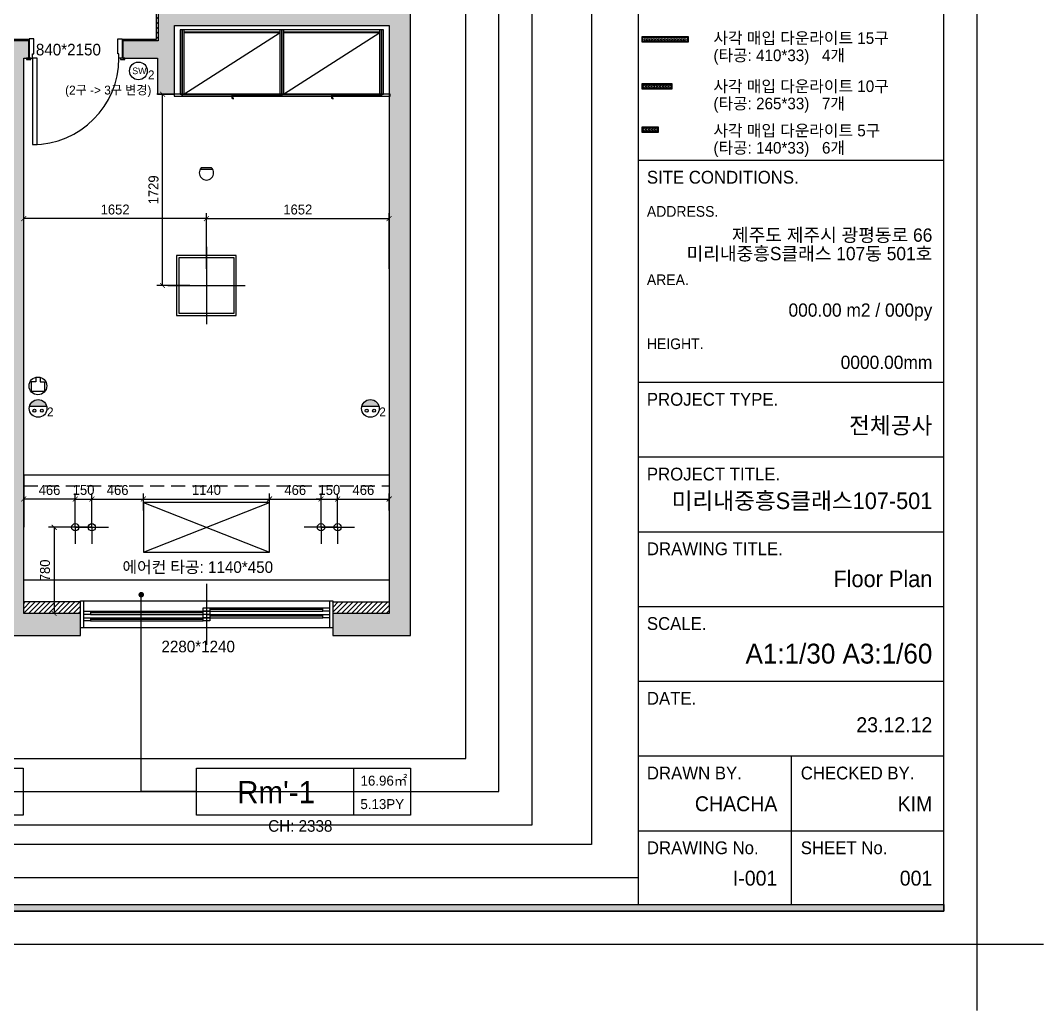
# Model space of a CAD drawing. Header units: millimetres. Extents: x -551172 to 227904, y -3435 to 261611.
# Drawn here: x 183656 to 192904, y 77080 to 86032 of the extents above; entities that cross this region are included whole.
import ezdxf
from ezdxf.enums import TextEntityAlignment as Align

# ---------------------------------------------------------------- set-up
doc = ezdxf.new("R2010")
doc.units = ezdxf.units.MM
doc.header["$LTSCALE"] = 100
doc.header["$PDMODE"] = 3
doc.linetypes.add('HIDDENX2', pattern=[19.05, 12.7, -6.35])
doc.layers.get('DEFPOINTS').update_dxf_attribs({"color": 248})
for name, color, linetype in [('3TI-CE-LIGHT', 6, 'Continuous'), ('C-LIGHT', 5, 'Continuous'), ('C-LIGHT(IN)', 10, 'HIDDENX2'), ('E-DIM(IN)', 14, 'Continuous'), ('F-HAT', 251, 'Continuous'), ('F-HAT @ 1', 251, 'Continuous'), ('F-LEVEL', 7, 'Continuous'), ('F-SYM', 7, 'Continuous'), ('F-TEXT @ 1', 3, 'Continuous'), ('F-WALL1', 2, 'Continuous'), ('F-WALL2', 3, 'Continuous'), ('F-WIN', 4, 'Continuous'), ('FORM(YOURNAME)-1', 1, 'Continuous'), ('FORM(YOURNAME)-11', 1, 'Continuous'), ('FORM(YOURNAME)-11 @ 1', 1, 'Continuous'), ('전기', 7, 'Continuous')]:
    doc.layers.add(name, color=color, linetype=linetype)
doc.styles.add('HY울릉도L', font='Expo M.ttf')
doc.styles.add('YOURNAME', font='HYWULM.TTF')
doc.styles.add('휴먼엑스포', font='Expo M.ttf')
doc.dimstyles.new('YOURNAME-50', dxfattribs={"dimscale": 50, "dimtxt": 1.8, "dimasz": 0.9, "dimexe": 1, "dimexo": 3, "dimgap": 0.7, "dimtad": 1, "dimdec": 0, "dimzin": 0, "dimdsep": 46, "dimtxsty": 'YOURNAME', "dimblk": 'ARCHTICK', "dimcen": 0, "dimclrd": 1, "dimclre": 1, "dimclrt": 7, "dimadec": 0, "dimazin": 0, "dimtfac": 1, "dimtdec": 0, "dimtix": 1, "dimtmove": 2, "dimatfit": 3, "dimldrblk": 'ARCHTICK', "dimfxl": 0, "dimtolj": 1, "dimtzin": 0, "dimarcsym": 0})
pattern_1 = [(45, (25200, 0), (-22.4506403, 22.4506403), [])]

# ---------------------------------------------------------------- blocks, each defined once
blk = doc.blocks.new('FORM-ELEVATION')
at = {"layer": 'FORM(YOURNAME)-11'}
h = blk.add_hatch(color=256, dxfattribs=at)
h.dxf.hatch_style = 1
h.paths.add_polyline_path([(-10309, 35708), (71691, 35708), (71691, 35508), (-10309, 35508)])
h.paths.add_polyline_path([(-10309, -21492), (71691, -21492), (71691, -21692), (-10309, -21692)])
at = {"layer": 'DEFPOINTS', "color": 158}
for p, q in [((62481, 35508), (62481, -21492)), ((62481, -20692), (-10309, -20692))]:
    blk.add_line(p, q, dxfattribs=at)
for points in [[(-10309, -21692), (71691, -21692), (71691, 35708), (-10309, 35708)], [(-8309, 33708), (61071, 33708), (61071, -19692), (-8309, -19692)]]:
    blk.add_lwpolyline(points, close=True, dxfattribs=at)
at = {"layer": 'DEFPOINTS', "color": 1}
blk.add_lwpolyline([(72691, -24692), (72691, -22692), (74691, -22692)], dxfattribs=at)
at = {"layer": 'FORM(YOURNAME)-11', "color": 14}
for p, q in [((62481, 937), (71691, 937)), ((62481, -5756), (71691, -5756)), ((62481, -8009), (71691, -8009)), ((62481, -10261), (71691, -10261)), ((62481, -12514), (71691, -12514)), ((62481, -14766), (71691, -14766)), ((62481, -17019), (71691, -17019)), ((67086, -17019), (67086, -21492)), ((62481, -19271), (71691, -19271))]:
    blk.add_line(p, q, dxfattribs=at)
at = {"layer": 'FORM(YOURNAME)-11', "color": 250}
blk.add_lwpolyline([(-11309, -22692), (72691, -22692), (72691, 36708), (-11309, 36708)], close=True, dxfattribs=at)
at = {"layer": 'FORM(YOURNAME)-11'}
blk.add_lwpolyline([(-10309, -21492), (71691, -21492), (71691, -21692), (-10309, -21692)], close=True, dxfattribs=at)
at = {"layer": 'FORM(YOURNAME)-11', "color": 14, "style": 'YOURNAME'}
for s, height, p in [('SITE CONDITIONS.', 386.14, (62739, 422)), ('PROJECT TYPE.', 386.14, (62739, -6271)), ('PROJECT TITLE.', 386.14, (62739, -8524)), ('DRAWING TITLE.', 386.14, (62739, -10776)), ('SCALE.', 386.1, (62739, -13029)), ('DATE.', 386.1, (62739, -15281)), ('DRAWN BY.', 386.1, (62739, -17534)), ('CHECKED BY.', 386.14, (67376, -17534)), ('DRAWING No.', 386.14, (62739, -19786)), ('SHEET No.', 386.1, (67376, -19786))]:
    blk.add_text(s, height=height, dxfattribs=at).set_placement(p, align=Align.MIDDLE_LEFT)
at = {"layer": 'FORM(YOURNAME)-11', "color": 251, "style": 'YOURNAME'}
for s, p in [('ADDRESS.', (62739, -608)), ('AREA.', (62739, -2667)), ('HEIGHT.', (62739, -4598))]:
    blk.add_text(s, height=321.8, dxfattribs=at).set_placement(p, align=Align.MIDDLE_LEFT)
at = {"layer": 'FORM(YOURNAME)-11', "color": 3, "style": 'YOURNAME'}
for tag, height, p in [('1', 450, (71041, -1219)), ('2', 450, (71041, -1863)), ('3', 450, (71041, -3150)), ('4', 450, (71041, -5081)), ('5', 515, (71041, -7398)), ('6', 515, (71041, -9650)), ('7', 515, (71041, -11903)), ('8', 515, (71041, -14155)), ('9', 515, (71041, -16408)), ('10', 515, (66791, -18596)), ('11', 515, (71041, -18660)), ('12', 515, (66791, -20848)), ('13', 515, (71041, -20848))]:
    blk.add_attdef(tag, text='', height=height, dxfattribs=at).set_placement(p, align=Align.MIDDLE_RIGHT)
blk = doc.blocks.new('*U717')
at = {"layer": 'FORM(YOURNAME)-1'}
ref = blk.add_blockref('FORM-ELEVATION', (170497, 84487.8), dxfattribs=dict(at, xscale=0.3, yscale=0.3, zscale=0.3))
ref.add_attrib('11', 'KIM', dxfattribs={"layer": 'FORM(YOURNAME)-11 @ 1', "color": 3, "height": 135, "style": 'YOURNAME'}).set_placement((191899.2, 78949.9), align=Align.MIDDLE_RIGHT)
ref.add_attrib('12', 'I-001', dxfattribs={"layer": 'FORM(YOURNAME)-11 @ 1', "color": 3, "height": 135, "style": 'YOURNAME'}).set_placement((190498.3, 78277.2), align=Align.MIDDLE_RIGHT)
ref.add_attrib('13', '001', dxfattribs={"layer": 'FORM(YOURNAME)-11 @ 1', "color": 3, "height": 135, "style": 'YOURNAME'}).set_placement((191899.2, 78277.2), align=Align.MIDDLE_RIGHT)
ref.add_attrib('10', 'CHACHA', dxfattribs={"layer": 'FORM(YOURNAME)-11 @ 1', "color": 3, "height": 135, "style": 'YOURNAME'}).set_placement((190498.3, 78949.9), align=Align.MIDDLE_RIGHT)
ref.add_attrib('9', '23.12.12', dxfattribs={"layer": 'FORM(YOURNAME)-11 @ 1', "color": 3, "height": 135, "style": 'YOURNAME'}).set_placement((191899.2, 79664.2), align=Align.MIDDLE_RIGHT)
ref.add_attrib('8', 'A1:1/30 A3:1/60', dxfattribs={"layer": 'FORM(YOURNAME)-11 @ 1', "color": 3, "height": 180, "style": 'YOURNAME'}).set_placement((191899.2, 80307.1), align=Align.MIDDLE_RIGHT)
ref.add_attrib('7', 'Floor Plan', dxfattribs={"layer": 'FORM(YOURNAME)-11 @ 1', "color": 3, "height": 150, "style": 'YOURNAME'}).set_placement((191899.2, 80983.6), align=Align.MIDDLE_RIGHT)
ref.add_attrib('6', '미리내중흥S클래스107-501', dxfattribs={"layer": 'FORM(YOURNAME)-11 @ 1', "color": 3, "height": 150, "style": 'YOURNAME'}).set_placement((191899.2, 81689.1), align=Align.MIDDLE_RIGHT)
ref.add_attrib('5', '전체공사', dxfattribs={"layer": 'FORM(YOURNAME)-11 @ 1', "color": 3, "height": 150, "style": 'YOURNAME'}).set_placement((191899.2, 82369.8), align=Align.MIDDLE_RIGHT)
ref.add_attrib('1', '제주도 제주시 광평동로 66', dxfattribs={"layer": 'FORM(YOURNAME)-11 @ 1', "color": 3, "height": 120, "style": 'YOURNAME'}).set_placement((191899.2, 84091.4), align=Align.MIDDLE_RIGHT)
ref.add_attrib('2', '미리내중흥S클래스 107동 501호', dxfattribs={"layer": 'FORM(YOURNAME)-11 @ 1', "color": 3, "height": 120, "style": 'YOURNAME'}).set_placement((191899.2, 83924.2), align=Align.MIDDLE_RIGHT)
ref.add_attrib('3', '000.00 m2 / 000py', dxfattribs={"layer": 'FORM(YOURNAME)-11 @ 1', "color": 3, "height": 120, "style": 'YOURNAME'}).set_placement((191899.2, 83413.5), align=Align.MIDDLE_RIGHT)
ref.add_attrib('4', '0000.00mm', dxfattribs={"layer": 'FORM(YOURNAME)-11 @ 1', "color": 3, "height": 120, "style": 'YOURNAME'}).set_placement((191899.2, 82941.1), align=Align.MIDDLE_RIGHT)
blk = doc.blocks.new('_ArchTick')
at = {"color": 0, "linetype": 'ByBlock', "const_width": 0.15}
blk.add_lwpolyline([(-0.5, -0.5), (0.5, 0.5)], dxfattribs=at)
blk = doc.blocks.new('*D351')
at = {"layer": 'DEFPOINTS', "color": 0}
for p in [(183685.6, 84240), (183685.6, 83635.8), (185337.1, 83635.8)]:
    blk.add_point(p, dxfattribs=at)
at = {"layer": 'E-DIM(IN)', "lineweight": -2}
for p, q in [((183685.6, 83785.8), (183685.6, 84290)), ((185337.1, 83785.8), (185337.1, 84290)), ((185337.1, 84240), (183685.6, 84240))]:
    blk.add_line(p, q, dxfattribs=at)
at = {"layer": 'E-DIM(IN)', "lineweight": -2, "xscale": 45, "yscale": 45, "zscale": 45, "rotation": 180}
blk.add_blockref('_ArchTick', (183685.6, 84240), dxfattribs=at)
at = {"layer": 'E-DIM(IN)', "lineweight": -2, "xscale": 45, "yscale": 45, "zscale": 45}
blk.add_blockref('_ArchTick', (185337.1, 84240), dxfattribs=at)
at = {"layer": 'E-DIM(IN)', "color": 7, "insert": (184511.4, 84321.9), "char_height": 90, "attachment_point": 5, "style": 'YOURNAME'}
blk.add_mtext('\\A1;1652', dxfattribs=at)
blk = doc.blocks.new('*D352')
at = {"layer": 'DEFPOINTS', "color": 0}
for p in [(186988.6, 84240), (185337.1, 83635.8), (186988.6, 83635.8)]:
    blk.add_point(p, dxfattribs=at)
at = {"layer": 'E-DIM(IN)', "lineweight": -2}
for p, q in [((185337.1, 83785.8), (185337.1, 84290)), ((186988.6, 83785.8), (186988.6, 84290)), ((185337.1, 84240), (186988.6, 84240))]:
    blk.add_line(p, q, dxfattribs=at)
at = {"layer": 'E-DIM(IN)', "lineweight": -2, "xscale": 45, "yscale": 45, "zscale": 45, "rotation": 180}
blk.add_blockref('_ArchTick', (185337.1, 84240), dxfattribs=at)
at = {"layer": 'E-DIM(IN)', "lineweight": -2, "xscale": 45, "yscale": 45, "zscale": 45}
blk.add_blockref('_ArchTick', (186988.6, 84240), dxfattribs=at)
at = {"layer": 'E-DIM(IN)', "color": 7, "insert": (186162.9, 84321.9), "char_height": 90, "attachment_point": 5, "style": 'YOURNAME'}
blk.add_mtext('\\A1;1652', dxfattribs=at)
blk = doc.blocks.new('*D353')
at = {"layer": 'DEFPOINTS', "color": 0}
for p in [(184940, 85364.8), (185337.1, 85364.8), (185337.1, 83635.8)]:
    blk.add_point(p, dxfattribs=at)
at = {"layer": 'E-DIM(IN)', "lineweight": -2}
for p, q in [((185187.1, 85364.8), (184890, 85364.8)), ((184940, 83635.8), (184940, 85364.8)), ((185187.1, 83635.8), (184890, 83635.8))]:
    blk.add_line(p, q, dxfattribs=at)
at = {"layer": 'E-DIM(IN)', "lineweight": -2, "xscale": 45, "yscale": 45, "zscale": 45}
for p, rotation in [((184940, 85364.8), 90), ((184940, 83635.8), 270)]:
    blk.add_blockref('_ArchTick', p, dxfattribs=dict(at, rotation=rotation))
at = {"layer": 'E-DIM(IN)', "color": 7, "insert": (184858.9, 84500.3), "char_height": 90, "attachment_point": 5, "rotation": 90, "style": 'YOURNAME'}
blk.add_mtext('\\A1;1729', dxfattribs=at)
blk = doc.blocks.new('*D354')
at = {"layer": 'DEFPOINTS', "color": 0}
for p in [(184151.4, 81449.8), (183960, 80669.8), (184151.4, 80669.8)]:
    blk.add_point(p, dxfattribs=at)
at = {"layer": 'E-DIM(IN)', "lineweight": -2}
for p, q in [((184001.4, 81449.8), (183910, 81449.8)), ((183960, 81449.8), (183960, 80669.8)), ((184001.4, 80669.8), (183910, 80669.8))]:
    blk.add_line(p, q, dxfattribs=at)
at = {"layer": 'E-DIM(IN)', "lineweight": -2, "xscale": 45, "yscale": 45, "zscale": 45}
for p, rotation in [((183960, 81449.8), 90), ((183960, 80669.8), 270)]:
    blk.add_blockref('_ArchTick', p, dxfattribs=dict(at, rotation=rotation))
at = {"layer": 'E-DIM(IN)', "color": 7, "insert": (183878.1, 81059.8), "char_height": 90, "attachment_point": 5, "rotation": 90, "style": 'YOURNAME'}
blk.add_mtext('\\A1;780', dxfattribs=at)
blk = doc.blocks.new('*D355')
at = {"layer": 'DEFPOINTS', "color": 0}
for p in [(183685.6, 81705), (183685.6, 81449.8), (184151.4, 81449.8)]:
    blk.add_point(p, dxfattribs=at)
at = {"layer": 'E-DIM(IN)', "lineweight": -2}
for p, q in [((183685.6, 81599.8), (183685.6, 81755)), ((184151.4, 81705), (183685.6, 81705)), ((184151.4, 81599.8), (184151.4, 81755))]:
    blk.add_line(p, q, dxfattribs=at)
at = {"layer": 'E-DIM(IN)', "lineweight": -2, "xscale": 45, "yscale": 45, "zscale": 45, "rotation": 180}
blk.add_blockref('_ArchTick', (183685.6, 81705), dxfattribs=at)
at = {"layer": 'E-DIM(IN)', "lineweight": -2, "xscale": 45, "yscale": 45, "zscale": 45}
blk.add_blockref('_ArchTick', (184151.4, 81705), dxfattribs=at)
at = {"layer": 'E-DIM(IN)', "color": 7, "insert": (183918.5, 81786), "char_height": 90, "attachment_point": 5, "style": 'YOURNAME'}
blk.add_mtext('\\A1;466', dxfattribs=at)
blk = doc.blocks.new('*D356')
at = {"layer": 'DEFPOINTS', "color": 0}
for p in [(184301.4, 81705), (184151.4, 81449.8), (184301.4, 81449.8)]:
    blk.add_point(p, dxfattribs=at)
at = {"layer": 'E-DIM(IN)', "lineweight": -2}
for p, q in [((184151.4, 81705), (184106.4, 81705)), ((184151.4, 81599.8), (184151.4, 81755)), ((184151.4, 81705), (184301.4, 81705)), ((184301.4, 81599.8), (184301.4, 81755)), ((184301.4, 81705), (184346.4, 81705))]:
    blk.add_line(p, q, dxfattribs=at)
at = {"layer": 'E-DIM(IN)', "lineweight": -2, "xscale": 45, "yscale": 45, "zscale": 45}
blk.add_blockref('_ArchTick', (184151.4, 81705), dxfattribs=at)
at = {"layer": 'E-DIM(IN)', "lineweight": -2, "xscale": 45, "yscale": 45, "zscale": 45, "rotation": 180}
blk.add_blockref('_ArchTick', (184301.4, 81705), dxfattribs=at)
at = {"layer": 'E-DIM(IN)', "color": 7, "insert": (184226.4, 81786.8), "char_height": 90, "attachment_point": 5, "style": 'YOURNAME'}
blk.add_mtext('\\A1;150', dxfattribs=at)
blk = doc.blocks.new('*D357')
at = {"layer": 'DEFPOINTS', "color": 0}
for p in [(184767.1, 81705), (184301.4, 81449.8), (184767.1, 81449.8)]:
    blk.add_point(p, dxfattribs=at)
at = {"layer": 'E-DIM(IN)', "lineweight": -2}
for p, q in [((184301.4, 81599.8), (184301.4, 81755)), ((184301.4, 81705), (184767.1, 81705)), ((184767.1, 81599.8), (184767.1, 81755))]:
    blk.add_line(p, q, dxfattribs=at)
at = {"layer": 'E-DIM(IN)', "lineweight": -2, "xscale": 45, "yscale": 45, "zscale": 45, "rotation": 180}
blk.add_blockref('_ArchTick', (184301.4, 81705), dxfattribs=at)
at = {"layer": 'E-DIM(IN)', "lineweight": -2, "xscale": 45, "yscale": 45, "zscale": 45}
blk.add_blockref('_ArchTick', (184767.1, 81705), dxfattribs=at)
at = {"layer": 'E-DIM(IN)', "color": 7, "insert": (184534.3, 81786), "char_height": 90, "attachment_point": 5, "style": 'YOURNAME'}
blk.add_mtext('\\A1;466', dxfattribs=at)
blk = doc.blocks.new('*D358')
at = {"layer": 'DEFPOINTS', "color": 0}
for p in [(185907.1, 81705), (184767.1, 81449.8), (185907.1, 81449.8)]:
    blk.add_point(p, dxfattribs=at)
at = {"layer": 'E-DIM(IN)', "lineweight": -2}
for p, q in [((184767.1, 81599.8), (184767.1, 81755)), ((184767.1, 81705), (185907.1, 81705)), ((185907.1, 81599.8), (185907.1, 81755))]:
    blk.add_line(p, q, dxfattribs=at)
at = {"layer": 'E-DIM(IN)', "lineweight": -2, "xscale": 45, "yscale": 45, "zscale": 45, "rotation": 180}
blk.add_blockref('_ArchTick', (184767.1, 81705), dxfattribs=at)
at = {"layer": 'E-DIM(IN)', "lineweight": -2, "xscale": 45, "yscale": 45, "zscale": 45}
blk.add_blockref('_ArchTick', (185907.1, 81705), dxfattribs=at)
at = {"layer": 'E-DIM(IN)', "color": 7, "insert": (185337.1, 81786.8), "char_height": 90, "attachment_point": 5, "style": 'YOURNAME'}
blk.add_mtext('\\A1;1140', dxfattribs=at)
blk = doc.blocks.new('*D359')
at = {"layer": 'DEFPOINTS', "color": 0}
for p in [(186372.9, 81705.2), (185907.1, 81449.8), (186372.9, 81449.8)]:
    blk.add_point(p, dxfattribs=at)
at = {"layer": 'E-DIM(IN)', "lineweight": -2}
for p, q in [((185907.1, 81599.8), (185907.1, 81755.2)), ((185907.1, 81705.2), (186372.9, 81705.2)), ((186372.9, 81599.8), (186372.9, 81755.2))]:
    blk.add_line(p, q, dxfattribs=at)
at = {"layer": 'E-DIM(IN)', "lineweight": -2, "xscale": 45, "yscale": 45, "zscale": 45, "rotation": 180}
blk.add_blockref('_ArchTick', (185907.1, 81705.2), dxfattribs=at)
at = {"layer": 'E-DIM(IN)', "lineweight": -2, "xscale": 45, "yscale": 45, "zscale": 45}
blk.add_blockref('_ArchTick', (186372.9, 81705.2), dxfattribs=at)
at = {"layer": 'E-DIM(IN)', "color": 7, "insert": (186140, 81786.1), "char_height": 90, "attachment_point": 5, "style": 'YOURNAME'}
blk.add_mtext('\\A1;466', dxfattribs=at)
blk = doc.blocks.new('*D360')
at = {"layer": 'DEFPOINTS', "color": 0}
for p in [(186522.9, 81705.1), (186372.9, 81449.8), (186522.9, 81449.8)]:
    blk.add_point(p, dxfattribs=at)
at = {"layer": 'E-DIM(IN)', "lineweight": -2}
for p, q in [((186372.9, 81705.1), (186327.9, 81705.1)), ((186372.9, 81599.8), (186372.9, 81755.1)), ((186372.9, 81705.1), (186522.9, 81705.1)), ((186522.9, 81599.8), (186522.9, 81755.1)), ((186522.9, 81705.1), (186567.9, 81705.1))]:
    blk.add_line(p, q, dxfattribs=at)
at = {"layer": 'E-DIM(IN)', "lineweight": -2, "xscale": 45, "yscale": 45, "zscale": 45}
blk.add_blockref('_ArchTick', (186372.9, 81705.1), dxfattribs=at)
at = {"layer": 'E-DIM(IN)', "lineweight": -2, "xscale": 45, "yscale": 45, "zscale": 45, "rotation": 180}
blk.add_blockref('_ArchTick', (186522.9, 81705.1), dxfattribs=at)
at = {"layer": 'E-DIM(IN)', "color": 7, "insert": (186447.9, 81786.9), "char_height": 90, "attachment_point": 5, "style": 'YOURNAME'}
blk.add_mtext('\\A1;150', dxfattribs=at)
blk = doc.blocks.new('*D361')
at = {"layer": 'DEFPOINTS', "color": 0}
for p in [(186988.6, 81705.1), (186522.9, 81449.8), (186988.6, 81449.8)]:
    blk.add_point(p, dxfattribs=at)
at = {"layer": 'E-DIM(IN)', "lineweight": -2}
for p, q in [((186522.9, 81599.8), (186522.9, 81755.1)), ((186522.9, 81705.1), (186988.6, 81705.1)), ((186988.6, 81599.8), (186988.6, 81755.1))]:
    blk.add_line(p, q, dxfattribs=at)
at = {"layer": 'E-DIM(IN)', "lineweight": -2, "xscale": 45, "yscale": 45, "zscale": 45, "rotation": 180}
blk.add_blockref('_ArchTick', (186522.9, 81705.1), dxfattribs=at)
at = {"layer": 'E-DIM(IN)', "lineweight": -2, "xscale": 45, "yscale": 45, "zscale": 45}
blk.add_blockref('_ArchTick', (186988.6, 81705.1), dxfattribs=at)
at = {"layer": 'E-DIM(IN)', "color": 7, "insert": (186755.8, 81786.1), "char_height": 90, "attachment_point": 5, "style": 'YOURNAME'}
blk.add_mtext('\\A1;466', dxfattribs=at)

msp = doc.modelspace()

# ---------------------------------------------------------------- hatches: boundary and pattern name
at = {"layer": 'F-HAT'}
h = msp.add_hatch(color=256, dxfattribs=at)
h.dxf.hatch_style = 1
h.paths.add_polyline_path([(171200.6, 91301.8), (171242.1, 91616.8), (169842.1, 91616.8), (169842.1, 93089.8), (170417.1, 93089.8), (170417.1, 93320.8), (169642.1, 93320.8), (169642.1, 79859.8), (170676.6, 79859.8), (170676.6, 80052.8), (169906.6, 80052.8), (169906.6, 81641.8), (170689.6, 81641.8), (170689.6, 81891.8), (169929.6, 81891.8), (169929.6, 86096.8), (171020.6, 86096.8), (171020.6, 86256.8), (169929.6, 86256.8), (169929.6, 88346.8), (171270.6, 88346.8), (171270.6, 88496.8), (169890.6, 88496.8), (169890.6, 91301.8)])
h.paths.add_polyline_path([(172733.6, 91301.8), (172733.6, 88496.8), (172058.6, 88496.8), (172058.6, 88346.8), (172733.6, 88346.8), (172733.6, 86256.8), (171870.6, 86256.8), (171870.6, 86096.8), (173420.6, 86096.8), (173420.6, 86256.8), (172905.6, 86256.8), (172905.6, 87608.8), (173605.6, 87608.8), (173605.6, 87763.8), (172895.6, 87763.8), (172895.6, 91300.8), (173685.6, 91300.8), (173685.6, 91915.8), (172900.6, 91915.8), (172900.6, 93120.8), (173660.6, 93120.8), (173660.6, 93320.8), (172034.6, 93320.8), (172034.6, 93089.8), (172744.6, 93089.8), (172744.6, 92186.8), (172002.1, 92186.8), (172002.1, 91616.8), (172043.6, 91301.8)])
h.paths.add_polyline_path([(172152.1, 91616.8), (172152.1, 92036.8), (172744.6, 92036.8), (172744.6, 91616.8)], flags=16)
h.paths.add_polyline_path([(172900.6, 91450.8), (172900.6, 91765.8), (173535.6, 91765.8), (173535.6, 91450.8)], flags=16)
h.paths.add_polyline_path([(174648.6, 86256.8), (174375.6, 86256.8), (174375.6, 86096.8), (174420.6, 86096.8), (174420.6, 81891.8), (173988.6, 81891.8), (173988.6, 81641.8), (174648.6, 81641.8), (174648.6, 81836.8)])
h.paths.add_polyline_path([(174601.6, 80059.8), (174601.6, 80694.8), (174406.6, 80694.8), (174406.6, 80402.8), (174406.6, 80059.8), (174396.6, 80059.8), (174396.6, 79859.8), (175111.6, 79859.8), (175111.6, 80059.8)])
h.paths.add_polyline_path([(180195.6, 80469.8), (180700.6, 80469.8), (180700.6, 80724.8), (180195.6, 80724.8), (180195.6, 85991.8), (182135.6, 85991.8), (182135.6, 85371.8), (182285.6, 85371.8), (182285.6, 85689.8), (182600.6, 85689.8), (182600.6, 85847.8), (182320.6, 85847.8), (182320.6, 86194.8), (180004.6, 86194.8), (180004.6, 80059.8), (179494.6, 80059.8), (179494.6, 79859.8), (180195.6, 79859.8), (180195.6, 80044.8)])
h.paths.add_polyline_path([(180195.6, 80044.8), (180195.6, 79859.8), (181840.6, 79859.8, 0.191132), (183208.8, 80469.8), (182995.6, 80469.8), (182973.9, 80469.8, -0.151278), (181840.6, 80044.8)])
h.paths.add_polyline_path([(184198.6, 80469.8), (184198.6, 80669.8), (183685.6, 80669.8), (183685.6, 85689.8), (183730.6, 85689.8), (183730.6, 85847.8), (183450.6, 85847.8), (183450.6, 85689.8), (183495.6, 85689.8), (183495.6, 80724.8), (182995.6, 80724.8), (182995.6, 80469.8)])
h.paths.add_polyline_path([(187180.6, 80469.8), (187180.6, 89425.8), (184290.6, 89425.8), (184290.6, 88310.8), (184205.6, 88310.8), (184205.6, 88150.8), (184290.6, 88150.8), (184290.6, 87350.8), (184450.6, 87350.8), (184450.6, 89200.8), (186980.6, 89200.8), (186980.6, 87505.8), (185235.6, 87505.8), (185235.6, 87350.8), (186165.6, 87350.8), (186165.6, 86142.8), (184900.6, 86142.8), (184900.6, 85847.8), (184580.6, 85847.8), (184580.6, 85689.8), (184895.6, 85689.8), (184895.6, 85364.8), (185048.6, 85364.8), (185048.6, 85984.8), (186988.6, 85984.8), (186988.6, 80669.8), (186478.6, 80669.8), (186478.6, 80469.8)])
h.paths.add_polyline_path([(186320.6, 86142.8), (186320.6, 87350.8), (186980.6, 87350.8), (186980.6, 86142.8)], flags=16)
h.paths.add_polyline_path([(180785.6, 87650.8), (180785.6, 87805.8), (178380.6, 87805.8), (178380.6, 92845.8), (178890.6, 92845.8), (178890.6, 93045.8), (178380.6, 93045.8), (178380.6, 93320.8), (177665.6, 93320.8), (177665.6, 93120.8), (178200.6, 93120.8), (178200.6, 90795.8), (177800.6, 90795.8), (177800.6, 90550.8), (178195.6, 90550.8), (178195.6, 87650.8)])
h.paths.add_polyline_path([(181875.6, 88310.8), (181875.6, 91102.8), (182645.6, 91102.8), (182645.6, 93045.8), (181405.6, 93045.8), (181405.6, 92845.8), (182437.6, 92845.8), (182437.6, 91575.8), (181685.6, 91575.8), (181685.6, 87805.8), (181635.6, 87805.8), (181635.6, 87650.8), (181870.6, 87650.8), (181870.6, 88150.8), (182290.6, 88150.8), (182290.6, 88310.8)])
h.paths.add_polyline_path([(181875.6, 91202.8), (181875.6, 91475.8), (182437.6, 91475.8), (182437.6, 91202.8)], flags=16)
h.paths.add_polyline_path([(184290.6, 90422.8), (184550.6, 90422.8), (184550.6, 91232.8), (184290.6, 91232.8)])
h.paths.add_polyline_path([(176170.6, 91300.8), (176170.6, 90550.8), (176440.6, 90550.8), (176440.6, 91640.8), (175170.6, 91640.8), (175170.6, 91300.8)])
h = msp.add_hatch(dxfattribs=at)
h.set_pattern_fill('ANSI31', color=256, scale=10)
h.set_pattern_definition(pattern_1)
h.paths.add_polyline_path([(186165.6, 87350.8), (185223.1, 87350.8), (185223.1, 87337.8), (185223.1, 87335.8), (186150.6, 87335.8), (186150.6, 86157.8), (184885.6, 86157.8), (184885.6, 85862.8), (184575.6, 85862.8), (184575.6, 85847.8), (184900.6, 85847.8), (184900.6, 86142.8), (186165.6, 86142.8)])
h = msp.add_hatch(dxfattribs=at)
h.set_pattern_fill('ANSI31', color=256, scale=10)
h.set_pattern_definition(pattern_1)
h.paths.add_polyline_path([(183735.6, 85862.8), (183445.6, 85862.8), (183445.6, 85847.8), (183450.6, 85847.8), (183730.6, 85847.8), (183735.6, 85847.8)])
h = msp.add_hatch(dxfattribs=at)
h.set_pattern_fill('ANSI31', color=256, scale=10)
h.set_pattern_definition(pattern_1)
h.paths.add_polyline_path([(184575.6, 85847.8), (184580.6, 85847.8), (184580.6, 85689.8), (184575.6, 85689.8)])
h.paths.add_polyline_path([(183730.6, 85847.8), (183735.6, 85847.8), (183735.6, 85689.8), (183730.6, 85689.8)])
h = msp.add_hatch(dxfattribs=at)
h.set_pattern_fill('ANSI31', color=256, scale=10)
h.set_pattern_definition(pattern_1)
h.paths.add_polyline_path([(184198.6, 80774.8), (183685.6, 80774.8), (183685.6, 80669.8), (184198.6, 80669.8)])
h.paths.add_polyline_path([(186988.6, 80774.8), (186478.6, 80774.8), (186478.6, 80669.8), (186988.6, 80669.8)])
at = {"layer": '전기'}
h = msp.add_hatch(color=256, dxfattribs=at)
h.dxf.hatch_style = 1
h.paths.add_polyline_path([(183738.3, 82543.8, -0.341999), (183815.7, 82603.8, -0.341999), (183893.2, 82543.8)])
h.paths.add_polyline_path([(183782.4, 82517.1, -1), (183782.4, 82490.5, -1)])
h.paths.add_polyline_path([(183849.1, 82517.1, -1), (183849.1, 82490.5, -1)])
h = msp.add_hatch(color=256, dxfattribs=at)
h.dxf.hatch_style = 1
h.paths.add_polyline_path([(186741.7, 82543.8, -0.341999), (186819.2, 82603.8, -0.341999), (186896.7, 82543.8)])
h.paths.add_polyline_path([(186785.9, 82517.1, -1), (186785.9, 82490.5, -1)])
h.paths.add_polyline_path([(186852.5, 82517.1, -1), (186852.5, 82490.5, -1)])

# ---------------------------------------------------------------- linework, layer by layer
at = {"layer": '3TI-CE-LIGHT', "color": 1}
for p, q in [((185395.5, 84683.8), (185278.8, 84683.8)), ((185337.1, 83985.8), (185337.1, 83285.8)), ((184987.1, 83635.8), (185687.1, 83635.8)), ((184151.4, 81449.8), (184151.4, 81601)), ((184301.4, 81449.8), (184301.4, 81601)), ((186372.9, 81449.8), (186372.9, 81601)), ((186522.9, 81449.8), (186522.9, 81601)), ((184151.4, 81449.8), (184000.2, 81449.8)), ((184301.4, 81449.8), (184150.2, 81449.8)), ((184151.4, 81449.8), (184302.6, 81449.8)), ((184151.4, 81449.8), (184151.4, 81298.6)), ((184301.4, 81449.8), (184452.6, 81449.8)), ((184301.4, 81449.8), (184301.4, 81298.6)), ((186372.9, 81449.8), (186221.7, 81449.8)), ((186522.9, 81449.8), (186371.7, 81449.8)), ((186372.9, 81449.8), (186524.1, 81449.8)), ((186372.9, 81449.8), (186372.9, 81298.6)), ((186522.9, 81449.8), (186674.1, 81449.8)), ((186522.9, 81449.8), (186522.9, 81298.6))]:
    msp.add_line(p, q, dxfattribs=at)
for points in [[(189278.7, 85843.5), (189688.7, 85843.5), (189688.7, 85876.5), (189278.7, 85876.5)], [(189278.7, 85419.8), (189543.7, 85419.8), (189543.7, 85452.8), (189278.7, 85452.8)], [(189278.7, 85027.9), (189418.7, 85027.9), (189418.7, 85060.9), (189278.7, 85060.9)], [(185087.1, 83385.8), (185587.1, 83385.8), (185587.1, 83885.8), (185087.1, 83885.8)]]:
    msp.add_lwpolyline(points, close=True, dxfattribs=at)
at = {"layer": 'C-LIGHT'}
msp.add_line((185383.8, 84700.2), (185290.5, 84700.2), dxfattribs=at)
for points in [[(189273.7, 85837.5), (189693.7, 85837.5), (189693.7, 85882.5), (189273.7, 85882.5)], [(189273.7, 85413.8), (189548.7, 85413.8), (189548.7, 85458.8), (189273.7, 85458.8)], [(189273.7, 85021.9), (189423.7, 85021.9), (189423.7, 85066.9), (189273.7, 85066.9)], [(185067.1, 83365.8), (185607.1, 83365.8), (185607.1, 83905.8), (185067.1, 83905.8)]]:
    msp.add_lwpolyline(points, close=True, dxfattribs=at)
for centre, radius in [((189303.9, 85860), 10), ((189329, 85860), 10), ((189353.8, 85860), 10), ((189379.8, 85860), 10), ((189405.5, 85860), 10), ((189430.8, 85860), 10), ((189456.5, 85860), 10), ((189483.7, 85860), 10), ((189510.8, 85860), 10), ((189536.5, 85860), 10), ((189561.9, 85860), 10), ((189587.6, 85860), 10), ((189613.6, 85860), 10), ((189638.4, 85860), 10), ((189663.5, 85860), 10), ((189295.1, 85436.3), 10), ((189321.6, 85436.3), 10), ((189347.5, 85436.3), 10), ((189373.1, 85436.3), 10), ((189398.6, 85436.3), 10), ((189423.7, 85436.3), 10), ((189449.2, 85436.3), 10), ((189474.9, 85436.3), 10), ((189500.8, 85436.3), 10), ((189527.3, 85436.3), 10), ((189296.3, 85044.4), 10), ((189321.8, 85044.4), 10), ((189348.7, 85044.4), 10), ((189375.6, 85044.4), 10), ((189401.1, 85044.4), 10), ((184151.4, 81449.8), 33), ((184301.4, 81449.8), 33), ((186372.9, 81449.8), 33), ((186522.9, 81449.8), 33)]:
    msp.add_circle(centre, radius, dxfattribs=at)
msp.add_arc((185337.1, 84654.4), 65.3, 135.573, 44.427, dxfattribs=at)
at = {"layer": 'C-LIGHT(IN)', "ltscale": 0.1}
msp.add_line((183685.6, 81824.8), (186988.6, 81824.8), dxfattribs=at)
at = {"layer": 'DEFPOINTS'}
for points in [[(188280.6, 94145.8), (168542.1, 94145.8), (168542.1, 78759.8), (188280.6, 78759.8)], [(187980.6, 93845.8), (168842.1, 93845.8), (168842.1, 79059.8), (187980.6, 79059.8)], [(187680.6, 93545.8), (169142.1, 93545.8), (169142.1, 79359.8), (187680.6, 79359.8)]]:
    msp.add_lwpolyline(points, close=True, dxfattribs=at)
at = {"layer": 'F-HAT'}
for p, q in [((185118.6, 85945.8), (185100.6, 85945.8)), ((185100.6, 85945.8), (185100.6, 85364.8)), ((185118.6, 85945.8), (185118.6, 85364.8)), ((186018.6, 85945.8), (185118.6, 85945.8)), ((185118.6, 85364.8), (185118.6, 85945.8)), ((185133.6, 85945.8), (185133.6, 85364.8)), ((186003.6, 85926.8), (185133.6, 85926.8)), ((185133.6, 85922.8), (186003.6, 85922.8)), ((185133.6, 85364.8), (186003.6, 85922.8)), ((186003.6, 85364.8), (186003.6, 85945.8)), ((186018.6, 85364.8), (186018.6, 85945.8)), ((186018.6, 85945.8), (186018.6, 85364.8)), ((186918.6, 85945.8), (186018.6, 85945.8)), ((186033.6, 85945.8), (186033.6, 85364.8)), ((186903.6, 85926.8), (186033.6, 85926.8)), ((186033.6, 85922.8), (186903.6, 85922.8)), ((186033.6, 85364.8), (186903.6, 85922.8)), ((186903.6, 85364.8), (186903.6, 85945.8)), ((186918.6, 85364.8), (186918.6, 85945.8)), ((186936.6, 85945.8), (186918.6, 85945.8)), ((186918.6, 85945.8), (186918.6, 85364.8)), ((186936.6, 85364.8), (186936.6, 85945.8)), ((185118.6, 85364.8), (185043.9, 85364.8)), ((185043.9, 85364.8), (185043.9, 85346.8)), ((185100.6, 85364.8), (185118.6, 85364.8)), ((185118.6, 85364.8), (186018.6, 85364.8)), ((185118.6, 85346.8), (185118.6, 85364.8)), ((185570.6, 85325), (185570.6, 85364.8)), ((185570.6, 85364.8), (185575.1, 85364.8)), ((185575.1, 85363.8), (185571.6, 85363.8)), ((185571.6, 85363.8), (185571.6, 85345.1)), ((185571.6, 85363), (185572.4, 85363.8)), ((185572.4, 85363.8), (186015.8, 85363.8)), ((185575.1, 85364.8), (185575.1, 85363.8)), ((186015.8, 85363.8), (186016.6, 85363)), ((186018.6, 85364.8), (186918.6, 85364.8)), ((186470.6, 85325), (186470.6, 85364.8)), ((186470.6, 85364.8), (186475.1, 85364.8)), ((186475.1, 85363.8), (186471.6, 85363.8)), ((186471.6, 85363.8), (186471.6, 85345.1)), ((186471.6, 85363), (186472.4, 85363.8)), ((186472.4, 85363.8), (186915.8, 85363.8)), ((186475.1, 85364.8), (186475.1, 85363.8)), ((186915.8, 85363.8), (186916.6, 85363)), ((186918.6, 85364.8), (186936.6, 85364.8)), ((186998.9, 85364.8), (186918.6, 85364.8)), ((186918.6, 85364.8), (186918.6, 85346.8)), ((186998.9, 85346.8), (186998.9, 85364.8)), ((185043.9, 85346.8), (185118.6, 85346.8)), ((185570.7, 85324.9), (185570.6, 85325)), ((185570.8, 85324.8), (185570.7, 85324.9)), ((185584.9, 85324.8), (185570.8, 85324.8)), ((185571.6, 85346.8), (185571.6, 85363)), ((185572.4, 85346), (185571.6, 85346.8)), ((185571.6, 85345.1), (185576.6, 85345.1)), ((186015.8, 85346), (185572.4, 85346)), ((185576.6, 85344.1), (185572.8, 85344.1)), ((185572.8, 85344.1), (185572.8, 85327.5)), ((185572.8, 85327.5), (185572.9, 85327.3)), ((185572.9, 85327.3), (185573, 85327.3)), ((185573, 85327.3), (185584.9, 85327.3)), ((185576.6, 85345.1), (185576.6, 85344.1)), ((185584.9, 85327.3), (185585.1, 85327.2)), ((185585.1, 85324.9), (185584.9, 85324.8)), ((185585.1, 85327.2), (185585.1, 85327.1)), ((185585.1, 85327.1), (185585.1, 85325)), ((185585.1, 85325), (185585.1, 85324.9)), ((186016.6, 85346.8), (186015.8, 85346)), ((186016.6, 85363), (186016.6, 85346.8)), ((186470.7, 85324.9), (186470.6, 85325)), ((186470.8, 85324.8), (186470.7, 85324.9)), ((186484.9, 85324.8), (186470.8, 85324.8)), ((186471.6, 85346.8), (186471.6, 85363)), ((186472.4, 85346), (186471.6, 85346.8)), ((186471.6, 85345.1), (186476.6, 85345.1)), ((186915.8, 85346), (186472.4, 85346)), ((186476.6, 85344.1), (186472.8, 85344.1)), ((186472.8, 85344.1), (186472.8, 85327.5)), ((186472.8, 85327.5), (186472.9, 85327.3)), ((186472.9, 85327.3), (186473, 85327.3)), ((186473, 85327.3), (186484.9, 85327.3)), ((186476.6, 85345.1), (186476.6, 85344.1)), ((186484.9, 85327.3), (186485.1, 85327.2)), ((186485.1, 85324.9), (186484.9, 85324.8)), ((186485.1, 85327.2), (186485.1, 85327.1)), ((186485.1, 85327.1), (186485.1, 85325)), ((186485.1, 85325), (186485.1, 85324.9)), ((186916.6, 85346.8), (186915.8, 85346)), ((186916.6, 85363), (186916.6, 85346.8)), ((186918.6, 85346.8), (186998.9, 85346.8))]:
    msp.add_line(p, q, dxfattribs=at)
for points in [[(183775.6, 85864.8), (183735.6, 85864.8), (183735.6, 85689.8), (183765.6, 85689.8), (183765.6, 85714.8), (183765.6, 85729.8), (183775.6, 85729.8)], [(184535.6, 85864.8), (184575.6, 85864.8), (184575.6, 85689.8), (184545.6, 85689.8), (184545.6, 85714.8), (184545.6, 85729.8), (184535.6, 85729.8)], [(183710.6, 85679.8), (183750.6, 85679.8), (183750.6, 85689.8), (183710.6, 85689.8)], [(183805.6, 85689.8), (183765.6, 85689.8), (183765.6, 84909.8), (183805.6, 84909.8)], [(184560.6, 85679.8), (184600.6, 85679.8), (184600.6, 85689.8), (184560.6, 85689.8)], [(185118.6, 85346.8), (186918.6, 85346.8), (186918.6, 85364.8), (185118.6, 85364.8)], [(185120.6, 85363), (185121.4, 85363.8), (185565.8, 85363.8), (185566.6, 85363), (185566.6, 85346.6), (185565.8, 85345.8), (185121.4, 85345.8), (185120.6, 85346.6)], [(186020.6, 85363), (186021.4, 85363.8), (186465.8, 85363.8), (186466.6, 85363), (186466.6, 85346.6), (186465.8, 85345.8), (186021.4, 85345.8), (186020.6, 85346.6)]]:
    msp.add_lwpolyline(points, close=True, dxfattribs=at)
msp.add_arc((183765.6, 85689.8), 780, 270, 0, dxfattribs=at)
at = {"layer": 'F-LEVEL'}
for p, q in [((183685.6, 81924.8), (186988.6, 81924.8)), ((184767.1, 81224.8), (185907.1, 81674.8)), ((184767.1, 81674.8), (185907.1, 81224.8)), ((183685.6, 80974.8), (186988.6, 80974.8))]:
    msp.add_line(p, q, dxfattribs=at)
msp.add_lwpolyline([(184767.1, 81224.8), (185907.1, 81224.8), (185907.1, 81674.8), (184767.1, 81674.8)], close=True, dxfattribs=at)
at = {"layer": 'F-SYM'}
for p, q in [((184747.5, 79059.8), (184747.5, 80840)), ((186671, 78847.5), (186671, 79272.1)), ((183171, 79059.8), (183680.6, 79059.8)), ((185247.5, 79059.8), (184747.5, 79059.8)), ((186671, 79059.8), (187180.6, 79059.8))]:
    msp.add_line(p, q, dxfattribs=at)
at = {"layer": 'F-SYM', "const_width": 25}
msp.add_lwpolyline([(184747.5, 80827.5, -1), (184747.5, 80852.5, -1)], format="xyb", close=True, dxfattribs=at)
at = {"layer": 'F-SYM'}
for points in [[(181747.5, 79272.1), (183680.6, 79272.1), (183680.6, 78847.5), (181747.5, 78847.5)], [(185247.5, 79272.1), (187180.6, 79272.1), (187180.6, 78847.5), (185247.5, 78847.5)]]:
    msp.add_lwpolyline(points, close=True, dxfattribs=at)
at = {"layer": 'F-WALL1'}
msp.add_line((183685.6, 81924.8), (183685.6, 81449.8), dxfattribs=at)
for points in [[(184900.6, 86142.8), (184900.6, 85847.8), (184580.6, 85847.8), (184580.6, 85689.8), (184895.6, 85689.8), (184895.6, 85364.8), (185048.6, 85364.8), (185048.6, 85984.8), (186988.6, 85984.8), (186988.6, 80669.8), (186478.6, 80669.8), (186478.6, 80469.8), (187180.6, 80469.8), (187180.6, 89425.8)], [(182995.6, 80469.8), (184198.6, 80469.8), (184198.6, 80669.8), (183685.6, 80669.8), (183685.6, 85689.8), (183730.6, 85689.8), (183730.6, 85847.8), (183450.6, 85847.8), (183450.6, 85689.8), (183495.6, 85689.8), (183495.6, 80724.8), (182995.6, 80724.8), (182995.6, 80469.8), (182973.9, 80469.8)]]:
    msp.add_lwpolyline(points, dxfattribs=at)
at = {"layer": 'F-WALL2'}
for p, q in [((183445.6, 85862.8), (183735.6, 85862.8)), ((183730.6, 85847.8), (183735.6, 85847.8)), ((183735.6, 85862.8), (183735.6, 85689.8)), ((184575.6, 85862.8), (184575.6, 85689.8)), ((184580.6, 85847.8), (184575.6, 85847.8)), ((183730.6, 85689.8), (183735.6, 85689.8)), ((184580.6, 85689.8), (184575.6, 85689.8)), ((184198.6, 80774.8), (183685.6, 80774.8)), ((186478.6, 80774.8), (186988.6, 80774.8))]:
    msp.add_line(p, q, dxfattribs=at)
msp.add_lwpolyline([(184575.6, 85862.8), (184885.6, 85862.8), (184885.6, 86157.8), (186150.6, 86157.8), (186150.6, 87335.8), (185223.1, 87335.8)], dxfattribs=at)
at = {"layer": 'F-WIN'}
for p, q in [((185338.6, 80938.2), (185338.6, 80386.5)), ((184198.6, 80539.8), (184198.6, 80784.8)), ((184198.6, 80784.8), (186478.6, 80784.8)), ((184228.6, 80539.8), (184228.6, 80784.8)), ((186448.6, 80784.8), (186448.6, 80539.8)), ((186478.6, 80784.8), (186478.6, 80539.8)), ((184288.6, 80692.3), (185308.6, 80692.3)), ((185308.6, 80677.3), (184288.6, 80677.3)), ((184288.6, 80662.3), (185308.6, 80662.3)), ((185368.6, 80722.3), (186388.6, 80722.3)), ((186388.6, 80707.3), (185368.6, 80707.3)), ((185368.6, 80692.3), (186388.6, 80692.3)), ((185368.6, 80662.3), (186388.6, 80662.3)), ((186388.6, 80647.3), (185368.6, 80647.3)), ((184288.6, 80632.3), (185308.6, 80632.3)), ((185308.6, 80617.3), (184288.6, 80617.3)), ((184288.6, 80602.3), (185308.6, 80602.3)), ((185368.6, 80632.3), (186388.6, 80632.3)), ((186478.6, 80539.8), (184198.6, 80539.8))]:
    msp.add_line(p, q, dxfattribs=at)
for points in [[(184288.6, 80692.3), (184288.6, 80662.3), (184228.6, 80662.3), (184228.6, 80692.3)], [(185368.6, 80722.3), (185368.6, 80692.3), (185308.6, 80692.3), (185308.6, 80722.3)], [(185368.6, 80692.3), (185368.6, 80662.3), (185308.6, 80662.3), (185308.6, 80692.3)], [(186448.6, 80722.3), (186448.6, 80692.3), (186388.6, 80692.3), (186388.6, 80722.3)], [(186448.6, 80662.3), (186448.6, 80632.3), (186388.6, 80632.3), (186388.6, 80662.3)], [(184288.6, 80632.3), (184288.6, 80602.3), (184228.6, 80602.3), (184228.6, 80632.3)], [(185368.6, 80632.3), (185368.6, 80602.3), (185308.6, 80602.3), (185308.6, 80632.3)]]:
    msp.add_lwpolyline(points, close=True, dxfattribs=at)
msp.add_lwpolyline([(185338.6, 80662.3), (185368.6, 80662.3), (185368.6, 80632.3), (185308.6, 80632.3), (185308.6, 80662.3)], dxfattribs=at)
at = {"layer": '전기'}
for p, q in [((183793.7, 82803.8), (183793.7, 82763.8)), ((183833.7, 82803.8), (183793.7, 82803.8)), ((183833.7, 82803.8), (183833.7, 82763.8)), ((183793.7, 82763.8), (183753.7, 82763.8)), ((183753.7, 82763.8), (183753.7, 82675.8)), ((183833.7, 82763.8), (183873.7, 82763.8)), ((183873.7, 82763.8), (183873.7, 82675.8)), ((183873.7, 82675.8), (183753.7, 82675.8)), ((183738.3, 82543.8), (183893.2, 82543.8)), ((186741.7, 82543.8), (186896.7, 82543.8))]:
    msp.add_line(p, q, dxfattribs=at)
for centre, radius in [((184722.3, 85575.8), 80), ((183813.7, 82727.8), 80), ((183815.7, 82523.8), 80), ((186819.2, 82523.8), 80), ((183782.4, 82503.8), 13.3), ((183849.1, 82503.8), 13.3), ((186785.9, 82503.8), 13.3), ((186852.5, 82503.8), 13.3)]:
    msp.add_circle(centre, radius, dxfattribs=at)

# ---------------------------------------------------------------- block references
at = {"layer": 'F-WALL1'}
msp.add_blockref('*U717', (0, 0), dxfattribs=at)

# ---------------------------------------------------------------- texts
at = {"layer": 'C-LIGHT(IN)', "ltscale": 0.1, "style": '휴먼엑스포'}
msp.add_text('(2구 -> 3구 변경)', height=80, dxfattribs=at).set_placement((184060, 85362.4))
at = {"layer": 'F-HAT @ 1', "style": 'YOURNAME'}
msp.add_text('840*2150', height=105, dxfattribs=at).set_placement((183795.1, 85715.8))
at = {"layer": 'F-SYM', "style": 'HY울릉도L'}
for s, height, p in [('16.96㎡', 90, (186942, 79113.9)), ("Rm'-1", 200, (185966.6, 78954.9)), ('5.13PY', 90, (186926.4, 78901.6))]:
    msp.add_text(s, height=height, rotation=360, dxfattribs=at).set_placement(p, align=Align.CENTER)
at = {"layer": 'F-TEXT @ 1', "style": 'YOURNAME'}
for s, p in [('사각 매입 다운라이트 15구', (189920.4, 85872.7)), ('(타공: 410*33)   4개', (189920.4, 85716.5)), ('사각 매입 다운라이트 10구', (189920.4, 85437.4)), ('(타공: 265*33)   7개', (189920.4, 85281.2)), ('사각 매입 다운라이트 5구', (189920.4, 85036.8)), ('(타공: 140*33)   6개', (189920.4, 84880.6)), ('CH: 2338', (185895.5, 78749.3))]:
    msp.add_text(s, height=105, dxfattribs=at).set_placement(p, align=Align.MIDDLE_LEFT)
for s, p in [('에어컨 타공: 1140*450', (184578, 81036.9)), ('2280*1240', (184930.1, 80319.1))]:
    msp.add_text(s, height=105, dxfattribs=at).set_placement(p)
at = {"layer": '전기', "style": '휴먼엑스포'}
for s, height, p in [('SW', 60, (184666.4, 85546.3)), ('2', 80, (184808.1, 85500.2)), ('2', 80, (183895.8, 82452.7)), ('2', 80, (186899.2, 82452.7))]:
    msp.add_text(s, height=height, dxfattribs=at).set_placement(p)

# ---------------------------------------------------------------- dimensions: what is measured, and where the dimension line sits
at = {"layer": 'E-DIM(IN)'}
for base, p1, p2, picture, middle in [((184940, 85364.8), (185337.1, 83635.8), (185337.1, 85364.8), '*D353', (184858.9, 84500.3)), ((183960, 80669.8), (184151.4, 81449.8), (184151.4, 80669.8), '*D354', (183878.1, 81059.8))]:
    dim = msp.add_linear_dim(base=base, p1=p1, p2=p2, angle=90, dimstyle='YOURNAME-50', override={"dimclrd": 256, "dimclre": 256}, dxfattribs=at)
    dim.commit()
    dim.dimension.update_dxf_attribs({"geometry": picture, "text_midpoint": middle})
for base, p1, p2, picture, middle in [((183685.6292305, 84240), (185337.1292305, 83635.8024651), (183685.6292305, 83635.8024651), '*D351', (184511.3792305, 84321.8575233)), ((186988.6292305, 84240), (185337.1292305, 83635.8024651), (186988.6292305, 83635.8024651), '*D352', (186162.8792305, 84321.8575233)), ((183685.6, 81705), (184151.4, 81449.8), (183685.6, 81449.8), '*D355', (183918.5, 81786)), ((184301.4, 81705), (184151.4, 81449.8), (184301.4, 81449.8), '*D356', (184226.4, 81786.8)), ((184767.1, 81705), (184301.4, 81449.8), (184767.1, 81449.8), '*D357', (184534.3, 81786)), ((185907.1, 81705), (184767.1, 81449.8), (185907.1, 81449.8), '*D358', (185337.1, 81786.8)), ((186372.9, 81705.2), (185907.1, 81449.8), (186372.9, 81449.8), '*D359', (186140, 81786.1)), ((186522.9, 81705.1), (186372.9, 81449.8), (186522.9, 81449.8), '*D360', (186447.9, 81786.9)), ((186988.6, 81705.1), (186522.9, 81449.8), (186988.6, 81449.8), '*D361', (186755.8, 81786.1))]:
    dim = msp.add_linear_dim(base=base, p1=p1, p2=p2, dimstyle='YOURNAME-50', override={"dimclrd": 256, "dimclre": 256}, dxfattribs=at)
    dim.commit()
    dim.dimension.update_dxf_attribs({"geometry": picture, "text_midpoint": middle})

doc.saveas('drawing.dxf')
